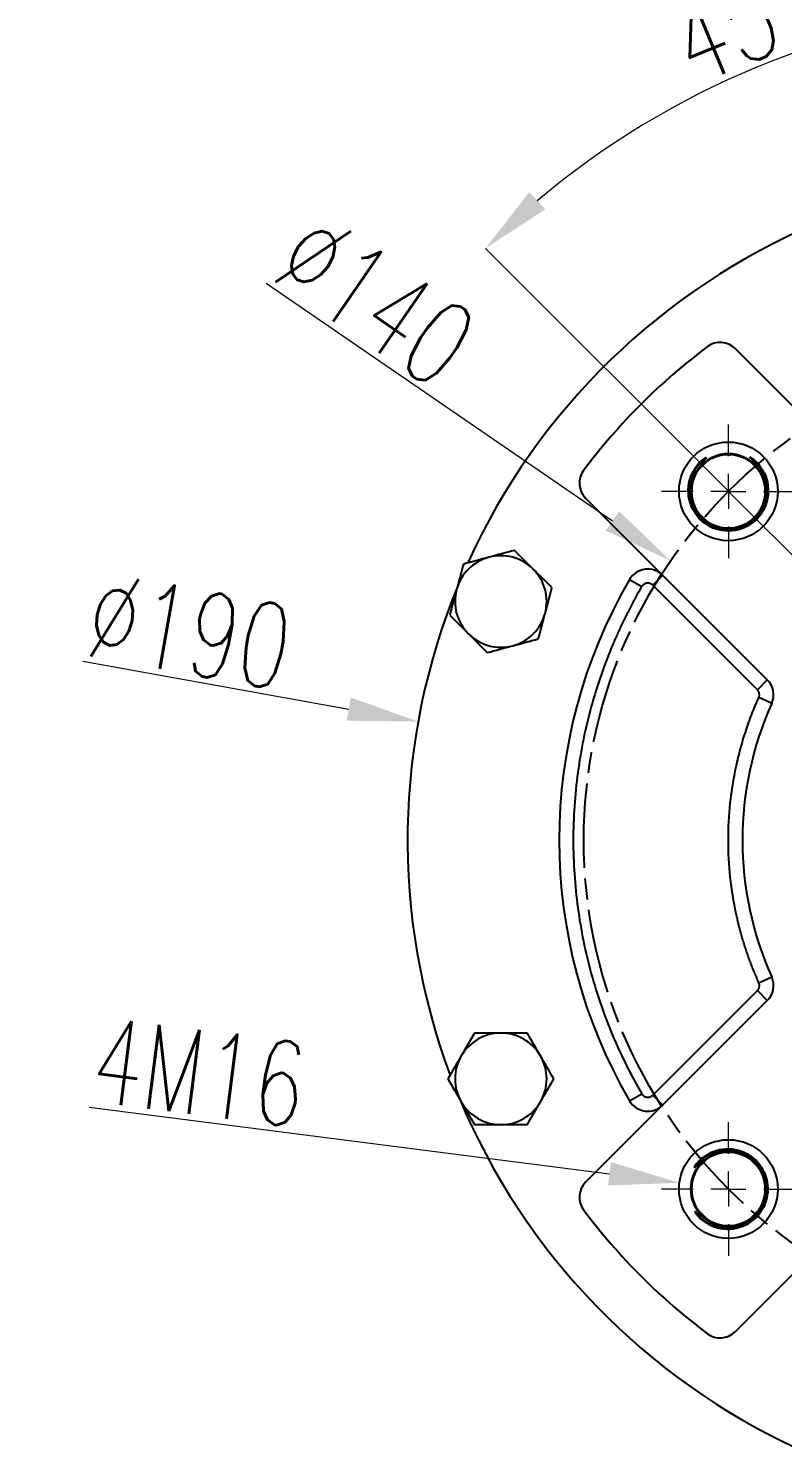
# Model space of a CAD drawing. Header units: millimetres. Extents: x 2384 to 4064, y 886 to 2074.
# Drawn here: x 3252.7 to 3359.7, y 1478.9 to 1680.5 of the extents above; entities that cross this region are included whole.
import ezdxf

# ---------------------------------------------------------------- set-up
doc = ezdxf.new("R2010")
doc.units = ezdxf.units.MM
doc.linetypes.add('AM_ISO08W050', pattern=[18, 12, -1.5, 3, -1.5])
doc.linetypes.add('CENTER2', pattern=[28.575, 19.05, -3.175, 3.175, -3.175])
for name, color, linetype, lineweight in [('10', 7, 'Continuous', 0), ('AM_5', 3, 'Continuous', 25), ('AM_7', 4, 'AM_ISO08W050', 25), ('中心线', 1, 'CENTER2', 13), ('粗实线', 7, 'Continuous', 40)]:
    doc.layers.add(name, color=color, linetype=linetype, lineweight=lineweight)
doc.styles.add('SLDTEXTSTYLE1', font='txt.shx', dxfattribs={"width": 0.7, "bigfont": 'gbcbig.shx'})
doc.dimstyles.new('SLDDIMSTYLE12$2', dxfattribs={"dimtxt": 12, "dimasz": 10, "dimexe": 0, "dimexo": 0.0625, "dimgap": 0.875, "dimtad": 1, "dimdec": 1, "dimlfac": 1.8, "dimrnd": 1e-09, "dimzin": 12, "dimdsep": 46, "dimtxsty": 'SLDTEXTSTYLE1', "dimcen": 0.09, "dimdle": 8.16, "dimclrd": 3, "dimclre": 3, "dimadec": 0, "dimazin": 3, "dimtfac": 1, "dimtdec": 1, "dimtofl": 0, "dimtmove": 0, "dimatfit": 3, "dimfxl": 0, "dimfrac": 2, "dimtolj": 1, "dimlwd": 5, "dimlwe": 5, "dimarcsym": 0})
doc.dimstyles.new('SLDDIMSTYLE12$3', dxfattribs={"dimtxt": 12, "dimasz": 10, "dimexe": 0, "dimexo": 0.0625, "dimgap": 0.875, "dimtad": 1, "dimdec": 1, "dimlfac": 1.8, "dimrnd": 1e-09, "dimzin": 12, "dimdsep": 46, "dimtxsty": 'SLDTEXTSTYLE1', "dimcen": 0.09, "dimdle": 8.16, "dimclrd": 3, "dimclre": 3, "dimadec": 0, "dimazin": 3, "dimtfac": 1, "dimtdec": 1, "dimtofl": 0, "dimtmove": 0, "dimatfit": 3, "dimfxl": 0, "dimfrac": 2, "dimtolj": 1, "dimlwd": 5, "dimlwe": 5, "dimarcsym": 0})

# ---------------------------------------------------------------- blocks, each defined once
blk = doc.blocks.new('SW_CENTERMARKSYMBOL_2')
at = {"layer": '10', "color": 0}
for p, q in [((0, 1), (0, 1.9)), ((0, 0), (0, 0.5)), ((-1, 0), (-1.9, 0)), ((0, 0), (-0.5, 0)), ((0, 0), (0, -0.5)), ((0, 0), (0.5, 0)), ((1, 0), (1.9, 0)), ((0, -1), (0, -1.9))]:
    blk.add_line(p, q, dxfattribs=at)
blk = doc.blocks.new('SW_CENTERMARKSYMBOL_4')
at = {"layer": '10', "color": 0}
for p, q in [((0, 1), (0, 1.9)), ((0, 0), (0, 0.5)), ((-1, 0), (-1.9, 0)), ((0, 0), (-0.5, 0)), ((0, 0), (0, -0.5)), ((0, 0), (0.5, 0)), ((1, 0), (1.9, 0)), ((0, -1), (0, -1.9))]:
    blk.add_line(p, q, dxfattribs=at)
blk = doc.blocks.new('*D62')
at = {"layer": 'AM_5', "color": 3, "linetype": 'Continuous', "lineweight": 5, "transparency": 16777216}
blk.add_line((3286.43, 1644.41), (3335.55, 1610.66), dxfattribs=at)
at = {"layer": 'AM_5', "color": 3, "lineweight": 5, "transparency": 16777216}
for p, q in [((3401.4, 1565.36), (3401.58, 1565.36)), ((3401.49, 1565.27), (3401.49, 1565.45))]:
    blk.add_line(p, q, dxfattribs=at)
at = {"layer": 'AM_5', "color": 3, "transparency": 16777216}
blk.add_solid([(3336.5, 1612.04), (3334.61, 1609.29), (3343.8, 1605)], dxfattribs=at)
at = {"layer": 'Defpoints', "color": 0, "transparency": 16777216}
for p in [(3343.8, 1605), (3459.19, 1525.73)]:
    blk.add_point(p, dxfattribs=at)
at = {"layer": 'AM_5', "color": 0, "transparency": 16777216, "insert": (3302, 1642.05), "char_height": 12, "attachment_point": 5, "rotation": 325.5112, "style": 'SLDTEXTSTYLE1'}
blk.add_mtext('\\A1;∅140', dxfattribs=at)
blk = doc.blocks.new('*D63')
at = {"layer": 'AM_5', "color": 3, "linetype": 'Continuous', "lineweight": 5, "transparency": 16777216}
blk.add_line((3261.32, 1527.46), (3335.13, 1518.02), dxfattribs=at)
at = {"layer": 'AM_5', "color": 3, "lineweight": 5, "transparency": 16777216}
for p, q in [((3351.91, 1515.87), (3352.09, 1515.87)), ((3352, 1515.78), (3352, 1515.96))]:
    blk.add_line(p, q, dxfattribs=at)
at = {"layer": 'AM_5', "color": 3, "transparency": 16777216}
blk.add_solid([(3335.34, 1519.68), (3334.92, 1516.37), (3345.05, 1516.75)], dxfattribs=at)
at = {"layer": 'Defpoints', "color": 0, "transparency": 16777216}
for p in [(3345.05, 1516.75), (3358.94, 1514.98)]:
    blk.add_point(p, dxfattribs=at)
at = {"layer": 'AM_5', "color": 0, "transparency": 16777216, "insert": (3276.94, 1532.39), "char_height": 12, "attachment_point": 5, "rotation": 352.7146, "style": 'SLDTEXTSTYLE1'}
blk.add_mtext('\\A1;4M16', dxfattribs=at)
blk = doc.blocks.new('*D65')
at = {"layer": 'AM_5', "color": 3, "linetype": 'Continuous', "lineweight": 5, "transparency": 16777216}
blk.add_line((3401.49, 1596.77), (3401.49, 1684.1), dxfattribs=at)
at = {"layer": 'AM_5', "color": 3, "lineweight": 5, "transparency": 16777216}
blk.add_line((3351.95, 1614.91), (3317.53, 1649.33), dxfattribs=at)
at = {"layer": 'AM_5', "color": 3, "linetype": 'Continuous', "lineweight": 5, "transparency": 16777216}
blk.add_arc((3401.49, 1565.36), 118.74, 94.8267, 130.1733, dxfattribs=at)
at = {"layer": 'AM_5', "color": 3, "transparency": 16777216}
for points in [[(3391.43, 1685.35), (3391.57, 1682.02), (3401.49, 1684.1)], [(3326.02, 1654.87), (3323.77, 1657.32), (3317.53, 1649.33)]]:
    blk.add_solid(points, dxfattribs=at)
at = {"layer": 'Defpoints', "color": 0, "transparency": 16777216}
for p in [(3370.76, 1680.06), (3352, 1614.86), (3401.49, 1596.71), (3401.49, 1570.36), (3401.49, 1565.36)]:
    blk.add_point(p, dxfattribs=at)
at = {"layer": 'AM_5', "color": 0, "transparency": 16777216, "insert": (3353.42, 1681.42), "char_height": 12, "attachment_point": 5, "rotation": 22.5, "style": 'SLDTEXTSTYLE1'}
blk.add_mtext('\\A1;45°', dxfattribs=at)
blk = doc.blocks.new('*D66')
at = {"layer": 'AM_5', "color": 3, "linetype": 'Continuous', "lineweight": 5, "transparency": 16777216}
blk.add_line((3260.41, 1590.75), (3298.15, 1583.96), dxfattribs=at)
at = {"layer": 'AM_5', "color": 3, "lineweight": 5, "transparency": 16777216}
for p, q in [((3401.4, 1565.36), (3401.58, 1565.36)), ((3401.49, 1565.27), (3401.49, 1565.45))]:
    blk.add_line(p, q, dxfattribs=at)
at = {"layer": 'AM_5', "color": 3, "transparency": 16777216}
blk.add_solid([(3298.45, 1585.6), (3297.86, 1582.32), (3307.99, 1582.19)], dxfattribs=at)
at = {"layer": 'Defpoints', "color": 0, "transparency": 16777216}
for p in [(3307.99, 1582.19), (3494.99, 1548.54)]:
    blk.add_point(p, dxfattribs=at)
at = {"layer": 'AM_5', "color": 0, "transparency": 16777216, "insert": (3275.58, 1595.01), "char_height": 12, "attachment_point": 5, "rotation": 349.7989, "style": 'SLDTEXTSTYLE1'}
blk.add_mtext('\\A1;∅190', dxfattribs=at)
blk = doc.blocks.new('*U46')
at = {"layer": '粗实线', "linetype": 'ByBlock'}
blk.add_circle((-0.13, 0.01), 5.28, dxfattribs=at)
at = {"layer": '粗实线', "color": 3, "linetype": 'ByBlock'}
blk.add_arc((-0.22, 0), 5.63, 213.5886, 147.8405, dxfattribs=at)
blk = doc.blocks.new('*U48')
at = {"layer": '粗实线', "color": 0, "linetype": 'ByBlock', "lineweight": -2, "transparency": 16777216}
for p, rotation in [((19428.46, 6019.5), 270), ((19527.33, 6019.64), 180), ((19527.47, 5920.77), 90.00000000000001)]:
    blk.add_blockref('*U46', p, dxfattribs=dict(at, rotation=rotation))
blk.add_blockref('*U46', (19428.6, 5920.63), dxfattribs=at)

msp = doc.modelspace()

# ---------------------------------------------------------------- linework, layer by layer
at = {"color": 7, "linetype": 'Continuous', "lineweight": 25}
for p, q in [((3378.736, 1609.334), (3352.954, 1635.115)), ((3357.522, 1588.121), (3331.741, 1613.902)), ((3337.973, 1602.344), (3339.702, 1601.338)), ((3342.687, 1602.956), (3341.273, 1601.542)), ((3356.108, 1586.706), (3341.273, 1601.542)), ((3357.522, 1588.121), (3356.108, 1586.706)), ((3358.139, 1584.773), (3356.314, 1585.591)), ((3356.314, 1545.137), (3358.139, 1545.954)), ((3341.273, 1529.186), (3356.108, 1544.021)), ((3356.108, 1544.021), (3357.522, 1542.607)), ((3357.522, 1542.607), (3331.741, 1516.825)), ((3337.973, 1528.383), (3339.702, 1529.39)), ((3341.273, 1529.186), (3342.687, 1527.771)), ((3378.736, 1521.394), (3352.954, 1495.612))]:
    msp.add_line(p, q, dxfattribs=at)
for centre in [(3351.995, 1614.861), (3351.995, 1515.866)]:
    msp.add_circle(centre, 7, dxfattribs=at)
for centre, radius, start, end in [((3401.493, 1565.364), 95, 112.96181, 155.46854), ((3350.833, 1632.994), 3, 45, 126.83572), ((3401.493, 1565.364), 87.5, 126.83572, 143.16428), ((3333.862, 1616.023), 3, 143.16428, 225), ((3319.729, 1599.231), 6.5, 105, 165), ((3319.729, 1599.231), 6.5, 45, 105), ((3319.729, 1599.231), 6.5, 345, 45), ((3340.566, 1600.835), 3, 45, 149.7925), ((3401.493, 1565.364), 95, 157.60293, 200.49344), ((3401.493, 1565.364), 73.5, 149.7925, 210.2075), ((3319.729, 1599.231), 6.5, 165, 225), ((3319.729, 1599.231), 6.5, 285, 345), ((3319.729, 1599.231), 6.5, 225, 285), ((3355.401, 1585.999), 3, 335.88146, 45), ((3401.493, 1565.364), 47.5, 155.88146, 204.11854), ((3355.401, 1544.728), 3, 315, 24.11854), ((3319.729, 1531.496), 6.5, 90, 150), ((3319.729, 1531.496), 6.5, 30, 90), ((3319.729, 1531.496), 6.5, 150, 210), ((3319.729, 1531.496), 6.5, 330, 30), ((3401.493, 1565.364), 95, 202.60957, 245.53554), ((3319.729, 1531.496), 6.5, 210, 270), ((3319.729, 1531.496), 6.5, 270, 330), ((3340.566, 1529.893), 3, 210.2075, 315), ((3333.862, 1514.704), 3, 135, 216.83572), ((3401.493, 1565.364), 87.5, 216.83572, 233.16428), ((3350.833, 1497.733), 3, 233.16428, 315)]:
    msp.add_arc(centre, radius, start, end, dxfattribs=at)
for points in [[(3318.047, 1605.51), (3316.827, 1605.183), (3315.62, 1604.86), (3314.422, 1604.538)], [(3321.672, 1606.481), (3320.473, 1606.16), (3319.267, 1605.837), (3318.047, 1605.51)], [(3324.325, 1603.827), (3323.432, 1604.72), (3322.549, 1605.604), (3321.672, 1606.481)], [(3314.422, 1604.538), (3314.101, 1603.34), (3313.778, 1602.133), (3313.451, 1600.913)], [(3326.979, 1601.174), (3326.102, 1602.051), (3325.218, 1602.934), (3324.325, 1603.827)], [(3326.008, 1597.549), (3326.335, 1598.769), (3326.658, 1599.975), (3326.979, 1601.174)], [(3313.451, 1600.913), (3313.124, 1599.694), (3312.801, 1598.487), (3312.479, 1597.289)], [(3312.479, 1597.289), (3313.357, 1596.411), (3314.24, 1595.528), (3315.133, 1594.635)], [(3325.036, 1593.924), (3325.358, 1595.122), (3325.681, 1596.329), (3326.008, 1597.549)], [(3315.133, 1594.635), (3316.026, 1593.742), (3316.909, 1592.859), (3317.787, 1591.981)], [(3321.411, 1592.953), (3322.631, 1593.279), (3323.838, 1593.603), (3325.036, 1593.924)], [(3317.787, 1591.981), (3318.985, 1592.302), (3320.192, 1592.626), (3321.411, 1592.953)], [(3315.976, 1537.996), (3315.356, 1536.922), (3314.731, 1535.84), (3314.1, 1534.746)], [(3319.729, 1537.996), (3318.466, 1537.996), (3317.217, 1537.996), (3315.976, 1537.996)], [(3323.482, 1537.996), (3322.241, 1537.996), (3320.992, 1537.996), (3319.729, 1537.996)], [(3325.358, 1534.746), (3324.727, 1535.84), (3324.102, 1536.922), (3323.482, 1537.996)], [(3314.1, 1534.746), (3313.469, 1533.653), (3312.844, 1532.571), (3312.224, 1531.496)], [(3327.235, 1531.496), (3326.614, 1532.571), (3325.99, 1533.653), (3325.358, 1534.746)], [(3312.224, 1531.496), (3312.844, 1530.422), (3313.469, 1529.34), (3314.1, 1528.246)], [(3325.358, 1528.246), (3325.99, 1529.34), (3326.614, 1530.422), (3327.235, 1531.496)], [(3314.1, 1528.246), (3314.731, 1527.153), (3315.356, 1526.071), (3315.976, 1524.996)], [(3323.482, 1524.996), (3324.102, 1526.071), (3324.727, 1527.153), (3325.358, 1528.246)], [(3315.976, 1524.996), (3317.217, 1524.996), (3318.466, 1524.996), (3319.729, 1524.996)], [(3319.729, 1524.996), (3320.992, 1524.996), (3322.241, 1524.996), (3323.482, 1524.996)]]:
    msp.add_open_spline(points, degree=3, dxfattribs=at)
for points, knots in [([(3339.702, 1601.338), (3339.563, 1601.098), (3339.286, 1600.618), (3338.881, 1599.892), (3338.484, 1599.163), (3338.095, 1598.429), (3337.716, 1597.691), (3337.345, 1596.948), (3336.983, 1596.201), (3336.629, 1595.45), (3336.284, 1594.695), (3335.947, 1593.935), (3335.113, 1591.989), (3333.892, 1588.81), (3332.492, 1584.303), (3331.387, 1579.685), (3330.586, 1574.962), (3330.1, 1570.181), (3329.939, 1565.364), (3330.1, 1560.547), (3330.586, 1555.766), (3331.387, 1551.043), (3332.492, 1546.425), (3333.891, 1541.917), (3335.196, 1538.523), (3336.223, 1536.158), (3336.86, 1534.775), (3337.526, 1533.406), (3338.221, 1532.052), (3338.943, 1530.711), (3339.449, 1529.83), (3339.702, 1529.39)], [0, 0, 0, 0, 0.0110288, 0.022051, 0.0330681, 0.0440816, 0.055093, 0.0661038, 0.0771154, 0.0881294, 0.0991472, 0.1101704, 0.1212003, 0.183393, 0.2455925, 0.308904, 0.3722221, 0.4361081, 0.5000008, 0.5638867, 0.6277795, 0.6910909, 0.7544091, 0.8166017, 0.8788013, 0.8990154, 0.9192115, 0.9393989, 0.9595866, 0.9797839, 1, 1, 1, 1]), ([(3339.859, 1601.542), (3339.839, 1601.521), (3339.799, 1601.479), (3339.747, 1601.411), (3339.717, 1601.362), (3339.702, 1601.338)], [0, 0, 0, 0, 0.3337476, 0.6662524, 1, 1, 1, 1]), ([(3341.273, 1601.542), (3341.25, 1601.563), (3341.204, 1601.607), (3341.129, 1601.663), (3341.049, 1601.712), (3340.931, 1601.77), (3340.77, 1601.821), (3340.566, 1601.841), (3340.361, 1601.821), (3340.171, 1601.76), (3339.999, 1601.668), (3339.906, 1601.584), (3339.859, 1601.542)], [0, 0, 0, 0, 0.06025898, 0.1200207, 0.1798243, 0.24020782, 0.36999833, 0.50013033, 0.62992099, 0.76005314, 0.87994329, 1, 1, 1, 1]), ([(3356.314, 1545.137), (3356.214, 1545.362), (3356.015, 1545.811), (3355.73, 1546.491), (3355.454, 1547.173), (3355.188, 1547.859), (3354.933, 1548.549), (3354.689, 1549.242), (3354.455, 1549.938), (3354.231, 1550.638), (3354.018, 1551.341), (3353.815, 1552.047), (3353.622, 1552.757), (3353.44, 1553.471), (3353.269, 1554.188), (3352.778, 1556.38), (3352.178, 1560.096), (3351.9, 1565.363), (3352.178, 1570.631), (3352.807, 1574.529), (3353.393, 1577.078), (3353.714, 1578.326), (3354.066, 1579.563), (3354.451, 1580.79), (3354.868, 1582.007), (3355.317, 1583.213), (3355.795, 1584.409), (3356.141, 1585.197), (3356.314, 1585.591)], [0, 0, 0, 0, 0.0177114, 0.0353995, 0.0530682, 0.0707213, 0.0883628, 0.1059966, 0.1236265, 0.1412566, 0.1588908, 0.1765329, 0.1941869, 0.2118567, 0.2295462, 0.2472593, 0.3736245, 0.5000023, 0.6263675, 0.7527453, 0.7837242, 0.8146406, 0.8455154, 0.8763695, 0.9072241, 0.9381, 0.9690184, 1, 1, 1, 1]), ([(3356.314, 1585.591), (3356.326, 1585.621), (3356.351, 1585.681), (3356.377, 1585.776), (3356.398, 1585.891), (3356.405, 1586.027), (3356.388, 1586.181), (3356.349, 1586.331), (3356.287, 1586.47), (3356.208, 1586.598), (3356.141, 1586.67), (3356.108, 1586.706)], [0, 0, 0, 0, 0.0814614, 0.1626264, 0.2442844, 0.3719475, 0.5000588, 0.6277219, 0.7558333, 0.8778062, 1, 1, 1, 1]), ([(3356.108, 1544.021), (3356.131, 1544.045), (3356.176, 1544.092), (3356.234, 1544.172), (3356.294, 1544.272), (3356.349, 1544.396), (3356.388, 1544.546), (3356.405, 1544.7), (3356.397, 1544.852), (3356.368, 1545), (3356.332, 1545.091), (3356.314, 1545.137)], [0, 0, 0, 0, 0.0814614, 0.1626264, 0.2442844, 0.3719475, 0.5000588, 0.6277219, 0.7558333, 0.8778062, 1, 1, 1, 1]), ([(3339.702, 1529.39), (3339.718, 1529.364), (3339.75, 1529.312), (3339.806, 1529.24), (3339.869, 1529.173), (3339.937, 1529.113), (3340.048, 1529.032), (3340.212, 1528.947), (3340.436, 1528.893), (3340.666, 1528.888), (3340.866, 1528.933), (3341.03, 1529.002), (3341.16, 1529.082), (3341.235, 1529.151), (3341.273, 1529.186)], [0, 0, 0, 0, 0.0504315, 0.1002492, 0.1498762, 0.1997405, 0.2502641, 0.3750207, 0.5000728, 0.6248295, 0.7498817, 0.8335209, 0.9162326, 1, 1, 1, 1])]:
    msp.add_open_spline(points, degree=3, knots=knots, dxfattribs=at)
at = {"layer": 'AM_7'}
msp.add_circle((3401.493, 1565.364), 70, dxfattribs=at)
at = {"layer": '中心线', "linetype": 'ByBlock'}
msp.add_line((3401.493, 1565.364), (3351.995, 1614.861), dxfattribs=at)

# ---------------------------------------------------------------- block references
at = {"layer": '10', "xscale": 5, "yscale": 5, "zscale": 5}
for name, p in [('SW_CENTERMARKSYMBOL_4', (3351.995, 1614.861)), ('SW_CENTERMARKSYMBOL_2', (3351.995, 1515.866))]:
    msp.add_blockref(name, p, dxfattribs=at)
at = {"layer": '粗实线', "linetype": 'ByBlock'}
msp.add_blockref('*U48', (-16076.472, -4404.771), dxfattribs=at)

# ---------------------------------------------------------------- dimensions: what is measured, and where the dimension line sits
at = {"layer": 'AM_5'}
dim = msp.add_angular_dim_2l(base=(3370.76, 1680.058), line1=((3401.493, 1570.364), (3401.493, 1596.709)), line2=((3401.493, 1565.364), (3351.995, 1614.861)), dimstyle='SLDDIMSTYLE12$2', override={"dimlfac": 1, "dimpost": ''}, dxfattribs=at)
dim.commit()
dim.dimension.update_dxf_attribs({"geometry": '*D65', "text_midpoint": (3353.422, 1681.417)})
dim = msp.add_diameter_dim_2p(p1=(3459.189, 1525.727), p2=(3343.796, 1605.001), dimstyle='SLDDIMSTYLE12$3', override={"dimlfac": 1, "dimpost": ''}, dxfattribs=at)
dim.commit()
dim.dimension.update_dxf_attribs({"geometry": '*D62', "text_midpoint": (3298.111, 1636.386), "dimtype": 163})
dim = msp.add_diameter_dim_2p(p1=(3494.991, 1548.539), p2=(3307.994, 1582.188), dimstyle='SLDDIMSTYLE12$3', override={"dimlfac": 1, "dimpost": ''}, dxfattribs=at)
dim.commit()
dim.dimension.update_dxf_attribs({"geometry": '*D66', "text_midpoint": (3275.577, 1595.007)})
dim = msp.add_diameter_dim_2p(p1=(3358.939, 1514.979), p2=(3345.052, 1516.754), text='4M16', dimstyle='SLDDIMSTYLE12$3', override={"dimlfac": 1, "dimpost": ''}, dxfattribs=at)
dim.commit()
dim.dimension.update_dxf_attribs({"geometry": '*D63', "text_midpoint": (3276.073, 1525.572), "dimtype": 163})

doc.saveas('drawing.dxf')
